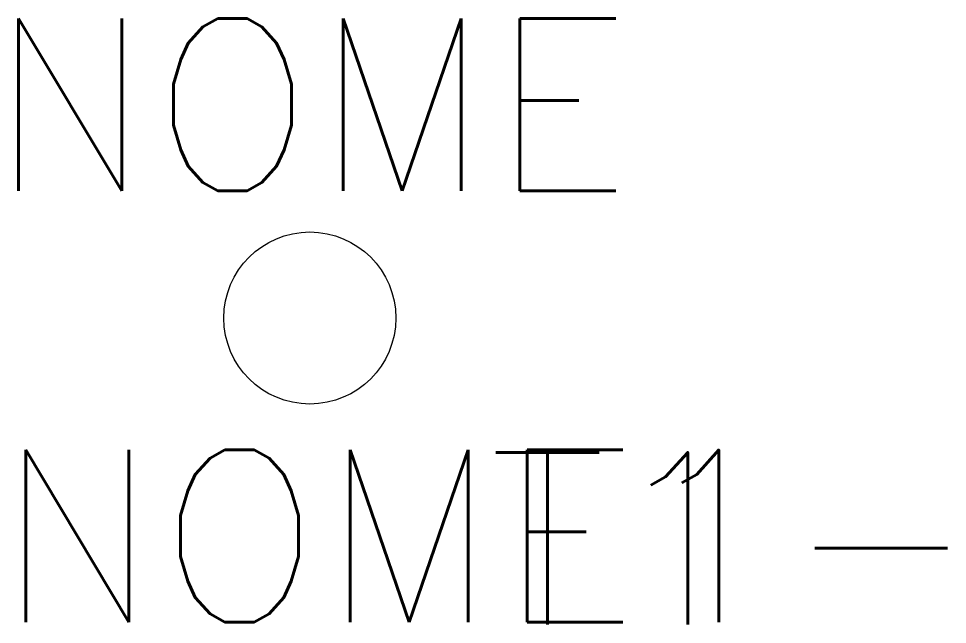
# Model space of a CAD drawing. Extents: x 246.6 to 257.4, y 201.4 to 208.5.
import ezdxf
from ezdxf.enums import TextEntityAlignment as Align

# ---------------------------------------------------------------- set-up
doc = ezdxf.new("R2010")
doc.units = 0
doc.header["$MEASUREMENT"] = 0
doc.layers.get('0').update_dxf_attribs({"linetype": 'CONTINUOUS'})
doc.styles.add('ROMANS', font='romans')

msp = doc.modelspace()

# ---------------------------------------------------------------- linework, layer by layer
msp.add_circle((250, 205), 1)

# ---------------------------------------------------------------- texts
at = {"style": 'ROMANS', "flags": 5}
msp.add_attdef('NOME', text='NOME', height=2, dxfattribs=at).set_placement((250, 207.48), align=Align.MIDDLE_CENTER)
at = {"style": 'ROMANS', "flags": 4}
for tag, text, p in [('NOME1-', 'NOME1-', (246.354, 202.467)), ('T1', 'T1', (252.078, 202.439))]:
    msp.add_attdef(tag, text=text, height=2, dxfattribs=at).set_placement(p, align=Align.MIDDLE_LEFT)

doc.saveas('drawing.dxf')
